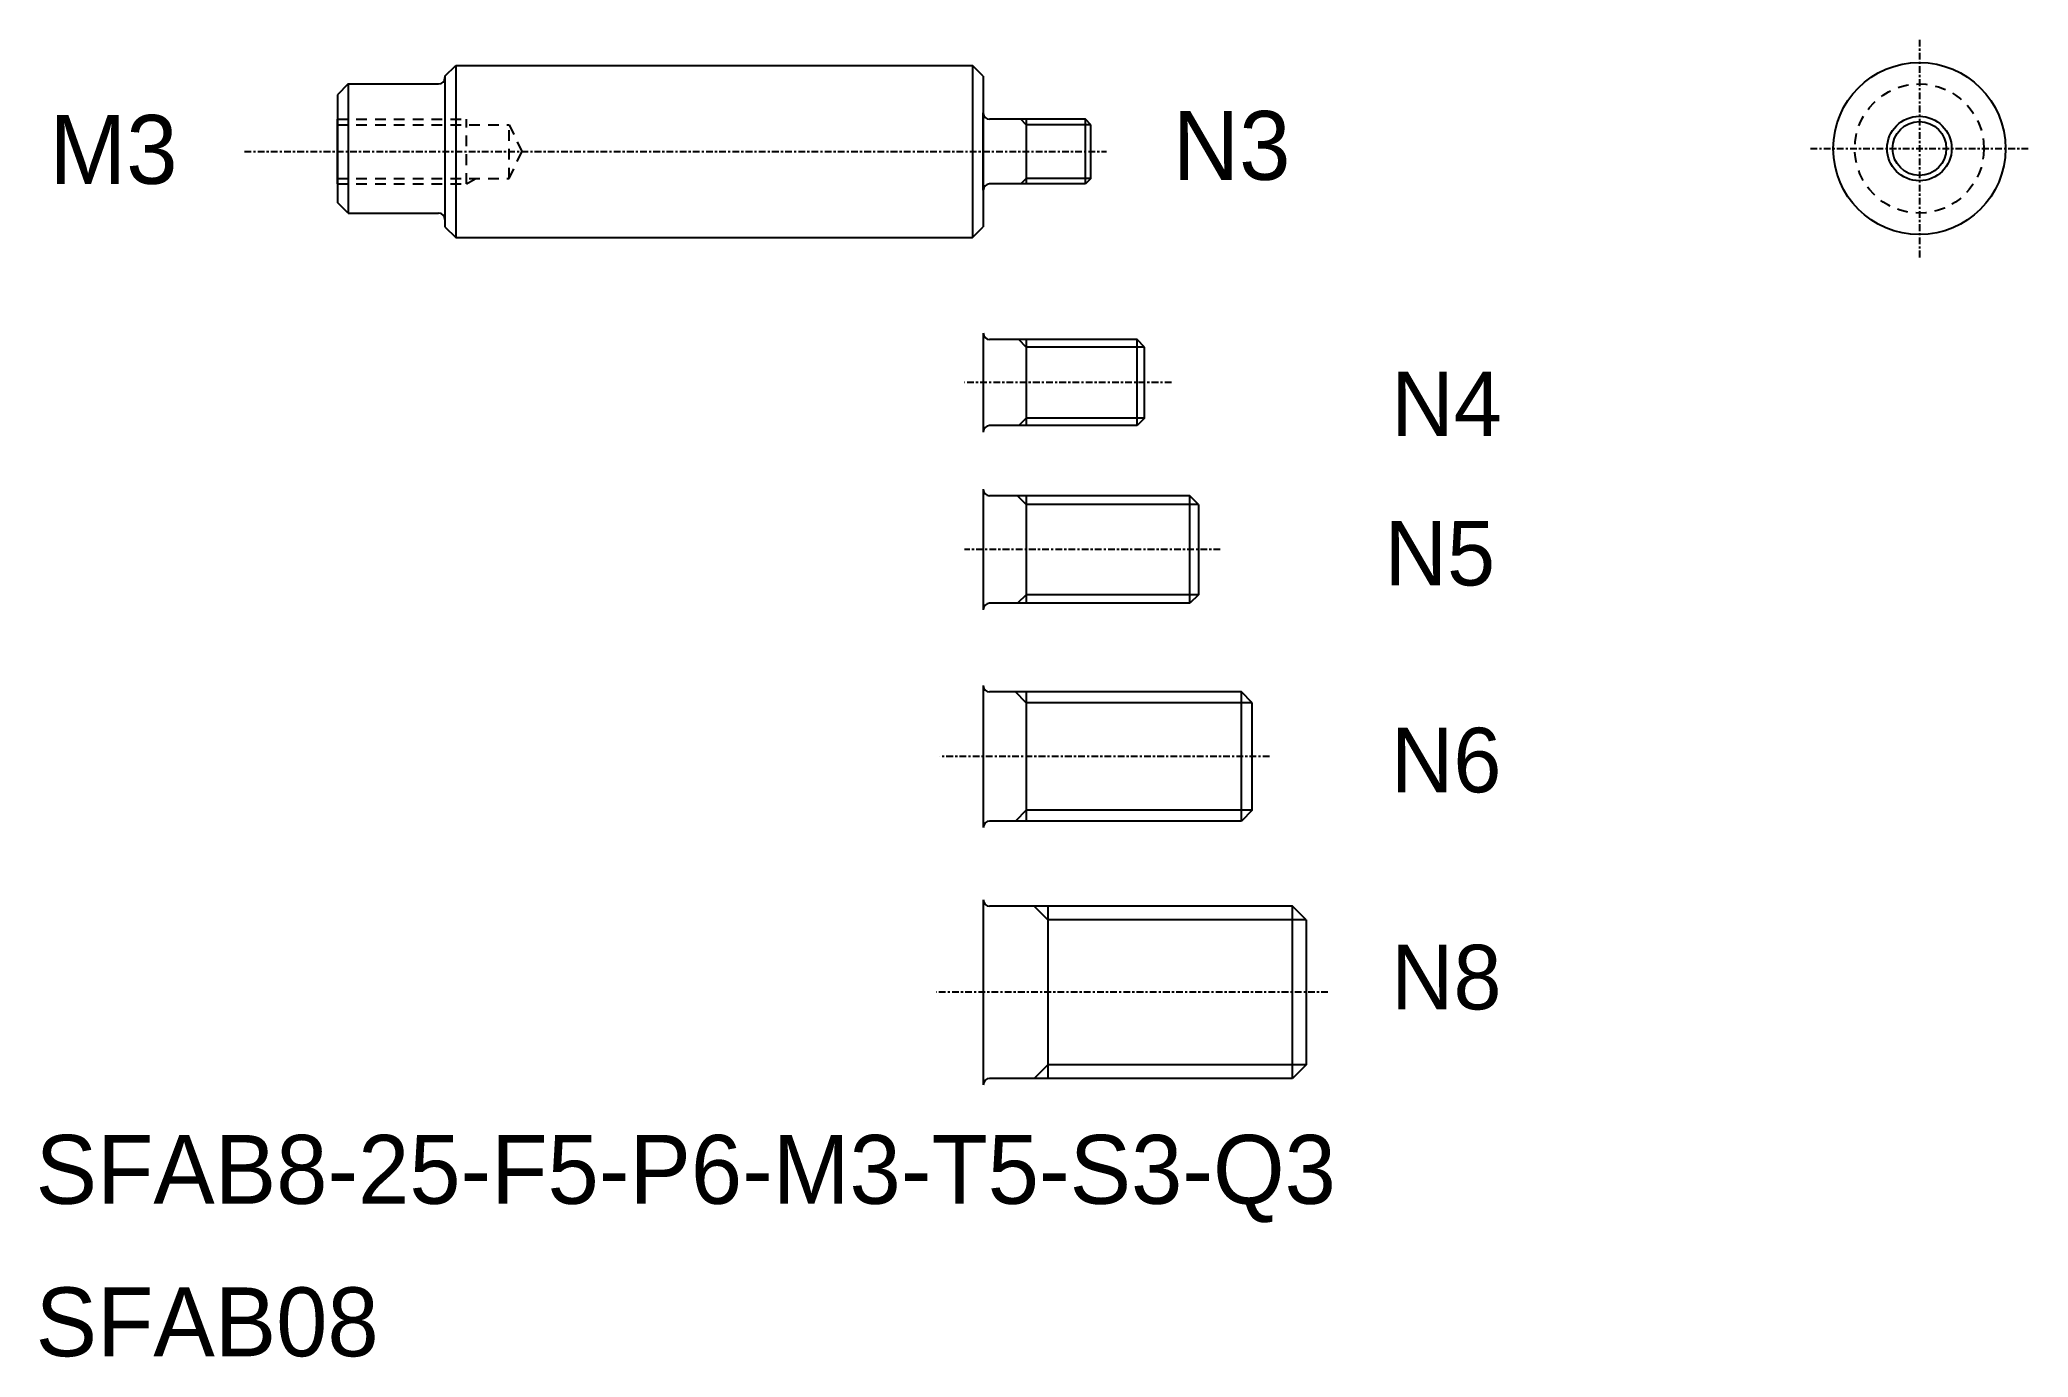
# Model space of a CAD drawing. Extents: x 108 to 200.4, y 42 to 103.2.
import ezdxf

# ---------------------------------------------------------------- set-up
doc = ezdxf.new("R2010")
doc.units = 0
doc.header["$LTSCALE"] = 0.25
doc.linetypes.add('CENTER', pattern=[2, 1.25, -0.25, 0.25, -0.25])
doc.linetypes.add('DASHED', pattern=[3.5, 2, -1.5])
doc.layers.get('0').update_dxf_attribs({"linetype": 'CONTINUOUS'})
doc.layers.add('CENTER', color=1, linetype='CENTER')

msp = doc.modelspace()

# ---------------------------------------------------------------- linework, layer by layer
at = {"color": 7, "linetype": 'CONTINUOUS'}
for p, q in [((126.813, 101.5), (127.313, 102)), ((127.313, 102), (151.313, 102)), ((127.313, 102), (127.313, 94)), ((133.313, 102), (133.313, 102)), ((139.313, 102), (139.314, 102)), ((151.313, 102), (151.313, 94)), ((151.813, 101.5), (151.313, 102)), ((122.313, 101.14), (121.813, 100.64)), ((122.313, 101.14), (126.513, 101.14)), ((122.313, 101.14), (122.313, 95.14)), ((126.813, 101.5), (126.813, 101.44)), ((126.813, 101.44), (126.813, 94.5)), ((151.813, 101.5), (151.813, 94.5)), ((121.813, 100.64), (121.813, 95.64)), ((151.813, 96.2), (151.813, 99.8)), ((121.813, 96.5), (121.813, 99.5)), ((156.563, 99.5), (152.113, 99.5)), ((153.813, 99.5), (153.813, 96.5)), ((156.563, 96.5), (156.563, 99.5)), ((156.813, 99.25), (156.563, 99.5)), ((156.563, 96.5), (152.113, 96.5)), ((156.813, 96.75), (156.563, 96.5)), ((122.313, 95.14), (121.813, 95.64)), ((122.313, 95.14), (126.513, 95.14)), ((126.813, 94.84), (126.813, 94.5)), ((126.813, 94.5), (127.313, 94)), ((151.313, 94), (151.813, 94.5)), ((127.313, 94), (151.313, 94)), ((151.813, 89.566), (151.813, 84.966)), ((158.963, 89.266), (152.113, 89.266)), ((153.813, 89.266), (153.813, 85.266)), ((158.963, 85.266), (158.963, 89.266)), ((159.313, 88.916), (158.963, 89.266)), ((159.313, 85.616), (159.313, 88.916)), ((158.963, 85.266), (152.113, 85.266)), ((159.313, 85.616), (158.963, 85.266)), ((151.813, 82.306), (151.813, 76.706)), ((161.413, 82.006), (152.113, 82.006)), ((153.813, 82.006), (153.813, 77.006)), ((161.413, 77.006), (161.413, 82.006)), ((161.813, 81.606), (161.413, 82.006)), ((161.813, 81.606), (161.813, 77.406)), ((161.413, 77.006), (152.113, 77.006)), ((161.813, 77.406), (161.413, 77.006)), ((163.813, 72.886), (152.113, 72.886)), ((153.813, 72.886), (153.813, 66.886)), ((163.813, 66.886), (163.813, 72.886)), ((164.313, 72.386), (163.813, 72.886)), ((163.813, 66.886), (152.113, 66.886)), ((164.313, 67.386), (163.813, 66.886)), ((166.188, 62.928), (152.113, 62.928)), ((154.813, 62.928), (154.813, 54.928)), ((166.188, 54.928), (166.188, 62.928)), ((166.813, 62.303), (166.188, 62.928)), ((166.813, 55.553), (166.188, 54.928)), ((166.188, 54.928), (152.113, 54.928))]:
    msp.add_line(p, q, dxfattribs=at)
at = {"color": 3, "linetype": 'DASHED'}
for p, q in [((121.813, 99.5), (127.813, 99.5)), ((121.813, 99.25), (129.79, 99.25)), ((127.813, 96.5), (127.813, 99.5)), ((129.79, 96.75), (129.79, 99.25)), ((129.79, 99.25), (130.385, 98)), ((129.79, 96.75), (130.385, 98)), ((121.813, 96.75), (129.79, 96.75)), ((121.813, 96.5), (127.813, 96.5)), ((127.813, 96.5), (128.246, 96.75))]:
    msp.add_line(p, q, dxfattribs=at)
at = {"color": 3, "linetype": 'CONTINUOUS'}
for p, q in [((153.813, 99.25), (153.563, 99.5)), ((156.813, 99.25), (153.813, 99.25)), ((153.813, 96.75), (153.563, 96.5)), ((156.813, 96.75), (153.813, 96.75)), ((153.813, 88.916), (153.463, 89.266)), ((159.313, 88.916), (153.813, 88.916)), ((153.813, 85.616), (153.463, 85.266)), ((159.313, 85.616), (153.813, 85.616)), ((153.813, 81.606), (153.413, 82.006)), ((161.813, 81.606), (153.813, 81.606)), ((153.813, 77.406), (153.413, 77.006)), ((161.813, 77.406), (153.813, 77.406)), ((153.813, 72.386), (153.313, 72.886)), ((164.313, 72.386), (153.813, 72.386)), ((153.813, 67.386), (153.313, 66.886)), ((164.313, 67.386), (153.813, 67.386)), ((154.813, 62.303), (154.188, 62.928)), ((166.813, 62.303), (154.813, 62.303)), ((154.813, 55.553), (154.188, 54.928)), ((166.813, 55.553), (154.813, 55.553))]:
    msp.add_line(p, q, dxfattribs=at)
for p, q in [((156.813, 96.75), (156.813, 99.25)), ((151.813, 73.186), (151.813, 66.586)), ((164.313, 67.386), (164.313, 72.386)), ((166.813, 62.303), (166.813, 55.553))]:
    msp.add_line(p, q)
at = {"color": 7}
msp.add_line((151.813, 63.228), (151.813, 54.628), dxfattribs=at)
at = {"color": 7, "linetype": 'CONTINUOUS'}
for radius in [4, 1.5]:
    msp.add_circle((195.299, 98.14), radius, dxfattribs=at)
at = {"color": 3, "linetype": 'DASHED'}
msp.add_circle((195.299, 98.14), 3, dxfattribs=at)
at = {"color": 3}
msp.add_circle((195.299, 98.14), 1.25, dxfattribs=at)
at = {"color": 7, "linetype": 'CONTINUOUS'}
for centre, start, end in [((126.513, 101.44), 270, 0), ((152.113, 99.8), 180, 270), ((152.113, 96.2), 90, 180), ((126.513, 94.84), 0, 90), ((152.113, 89.566), 180, 270), ((152.113, 84.966), 90, 180), ((152.113, 82.306), 180, 270), ((152.113, 76.706), 90, 180), ((152.113, 73.186), 180, 270), ((152.113, 66.586), 90, 180), ((152.113, 63.228), 180, 270), ((152.113, 54.628), 90, 180)]:
    msp.add_arc(centre, 0.3, start, end, dxfattribs=at)
at = {"layer": 'CENTER', "color": 1, "linetype": 'CENTER'}
for p, q in [((195.299, 103.196), (195.299, 93.084)), ((117.502, 98), (157.543, 98)), ((190.243, 98.14), (200.356, 98.14)), ((160.561, 87.266), (150.946, 87.266)), ((162.827, 79.506), (150.946, 79.506)), ((165.112, 69.886), (149.792, 69.886)), ((167.827, 58.928), (149.644, 58.928))]:
    msp.add_line(p, q, dxfattribs=at)

# ---------------------------------------------------------------- texts
at = {"color": 7, "linetype": 'CONTINUOUS'}
for s, height, p in [('N3', 3.2, (160.614, 96.686)), ('M3', 3.2, (108.444, 96.5)), ('N4', 3, (170.773, 84.778)), ('N5', 3, (170.464, 77.837)), ('N6', 3, (170.756, 68.223)), ('N8', 3, (170.76, 58.136)), ('SFAB8-25-F5-P6-M3-T5-S3-Q3', 3.2, (107.796, 49.1)), ('SFAB08', 3.2, (107.796, 42.015))]:
    msp.add_text(s, height=height, dxfattribs=at).set_placement(p)

doc.saveas('drawing.dxf')
